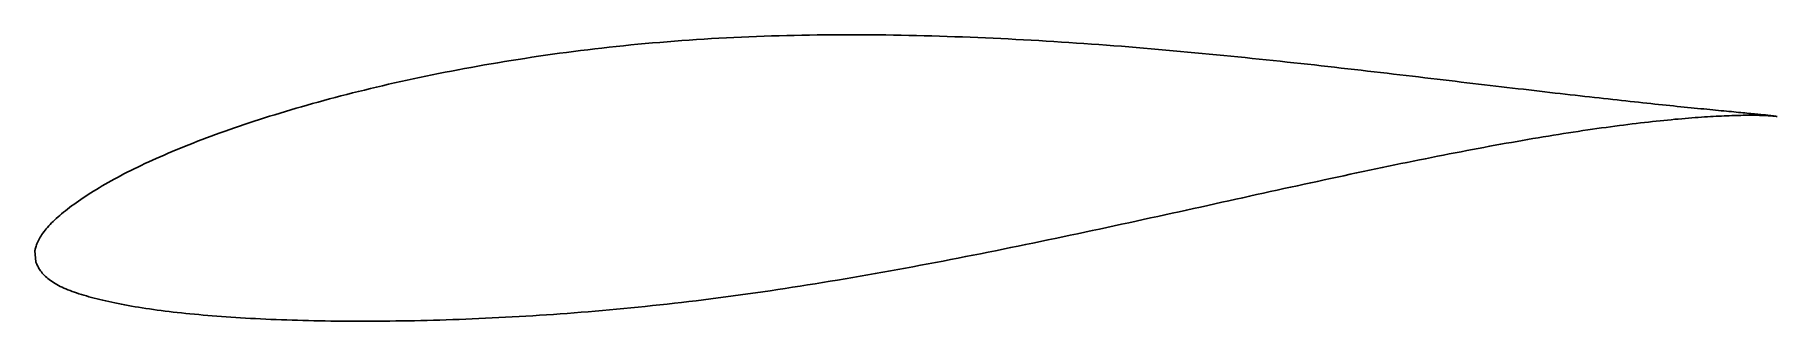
# Model space of a CAD drawing. Header units: metres. Extents: x -25 to 50.7, y -4.7 to 7.8.
import ezdxf

# ---------------------------------------------------------------- set-up
doc = ezdxf.new("R2010")
doc.units = ezdxf.units.M

msp = doc.modelspace()

# ---------------------------------------------------------------- linework, layer by layer
msp.add_lwpolyline([(50.719, 4.245), (50.717, 4.246), (50.713, 4.247), (50.706, 4.248), (50.695, 4.25), (50.682, 4.252), (50.666, 4.255), (50.647, 4.258), (50.625, 4.261), (50.6, 4.264), (50.572, 4.268), (50.541, 4.272), (50.507, 4.276), (50.471, 4.281), (50.431, 4.286), (50.389, 4.29), (50.344, 4.296), (50.296, 4.301), (50.244, 4.307), (50.191, 4.312), (50.134, 4.318), (50.074, 4.325), (50.011, 4.331), (49.946, 4.338), (49.878, 4.345), (49.806, 4.352), (49.732, 4.359), (49.656, 4.367), (49.576, 4.375), (49.493, 4.383), (49.408, 4.391), (49.32, 4.4), (49.229, 4.409), (49.135, 4.418), (49.038, 4.427), (48.939, 4.437), (48.836, 4.447), (48.732, 4.457), (48.624, 4.467), (48.513, 4.478), (48.4, 4.489), (48.284, 4.5), (48.165, 4.512), (48.043, 4.524), (47.919, 4.536), (47.792, 4.548), (47.662, 4.561), (47.53, 4.574), (47.395, 4.587), (47.257, 4.601), (47.117, 4.615), (46.974, 4.629), (46.828, 4.643), (46.68, 4.659), (46.529, 4.674), (46.375, 4.689), (46.219, 4.705), (46.06, 4.721), (45.899, 4.738), (45.735, 4.755), (45.568, 4.773), (45.399, 4.79), (45.228, 4.808), (45.054, 4.827), (44.877, 4.845), (44.698, 4.864), (44.516, 4.884), (44.332, 4.904), (44.146, 4.924), (43.957, 4.945), (43.766, 4.966), (43.572, 4.987), (43.376, 5.009), (43.177, 5.031), (42.976, 5.053), (42.773, 5.076), (42.567, 5.099), (42.36, 5.123), (42.149, 5.146), (41.937, 5.171), (41.722, 5.195), (41.505, 5.22), (41.286, 5.245), (41.065, 5.27), (40.841, 5.296), (40.615, 5.322), (40.387, 5.349), (40.157, 5.376), (39.925, 5.403), (39.69, 5.43), (39.454, 5.457), (39.215, 5.486), (38.975, 5.514), (38.732, 5.542), (38.487, 5.571), (38.241, 5.6), (37.992, 5.629), (37.741, 5.659), (37.489, 5.689), (37.234, 5.719), (36.978, 5.749), (36.719, 5.78), (36.459, 5.811), (36.197, 5.842), (35.934, 5.873), (35.668, 5.904), (35.401, 5.936), (35.131, 5.968), (34.86, 6), (34.588, 6.032), (34.313, 6.064), (34.037, 6.097), (33.76, 6.129), (33.48, 6.162), (33.2, 6.195), (32.917, 6.227), (32.633, 6.26), (32.347, 6.293), (32.06, 6.326), (31.772, 6.358), (31.482, 6.391), (31.19, 6.424), (30.897, 6.457), (30.603, 6.49), (30.307, 6.522), (30.01, 6.555), (29.712, 6.588), (29.412, 6.62), (29.111, 6.652), (28.809, 6.684), (28.505, 6.717), (28.2, 6.749), (27.894, 6.78), (27.587, 6.812), (27.279, 6.843), (26.97, 6.874), (26.659, 6.905), (26.348, 6.936), (26.035, 6.966), (25.722, 6.996), (25.407, 7.026), (25.092, 7.055), (24.775, 7.084), (24.458, 7.113), (24.14, 7.141), (23.82, 7.169), (23.501, 7.197), (23.18, 7.224), (22.858, 7.251), (22.536, 7.277), (22.213, 7.303), (21.889, 7.329), (21.564, 7.354), (21.239, 7.378), (20.914, 7.402), (20.587, 7.425), (20.26, 7.447), (19.933, 7.47), (19.605, 7.491), (19.276, 7.512), (18.947, 7.532), (18.618, 7.552), (18.288, 7.571), (17.958, 7.59), (17.627, 7.607), (17.296, 7.624), (16.965, 7.641), (16.633, 7.656), (16.301, 7.671), (15.969, 7.686), (15.637, 7.699), (15.304, 7.712), (14.971, 7.724), (14.638, 7.736), (14.306, 7.746), (13.973, 7.756), (13.639, 7.765), (13.306, 7.773), (12.973, 7.78), (12.64, 7.787), (12.307, 7.792), (11.974, 7.797), (11.641, 7.8), (11.308, 7.803), (10.976, 7.805), (10.643, 7.806), (10.311, 7.807), (9.979, 7.806), (9.647, 7.804), (9.316, 7.801), (8.985, 7.797), (8.654, 7.792), (8.323, 7.787), (7.993, 7.78), (7.663, 7.772), (7.334, 7.764), (7.005, 7.754), (6.677, 7.743), (6.35, 7.731), (6.022, 7.718), (5.696, 7.704), (5.37, 7.689), (5.044, 7.672), (4.719, 7.655), (4.395, 7.637), (4.072, 7.617), (3.749, 7.597), (3.427, 7.575), (3.106, 7.552), (2.786, 7.528), (2.466, 7.503), (2.148, 7.477), (1.83, 7.45), (1.513, 7.422), (1.197, 7.392), (0.882, 7.362), (0.567, 7.33), (0.254, 7.297), (-0.058, 7.264), (-0.369, 7.229), (-0.679, 7.193), (-0.988, 7.156), (-1.296, 7.119), (-1.603, 7.08), (-1.908, 7.04), (-2.213, 6.999), (-2.516, 6.957), (-2.818, 6.914), (-3.119, 6.871), (-3.418, 6.826), (-3.717, 6.78), (-4.013, 6.734), (-4.309, 6.687), (-4.603, 6.639), (-4.896, 6.59), (-5.188, 6.54), (-5.478, 6.49), (-5.767, 6.438), (-6.054, 6.386), (-6.34, 6.333), (-6.624, 6.28), (-6.907, 6.226), (-7.188, 6.171), (-7.468, 6.115), (-7.746, 6.059), (-8.023, 6.002), (-8.297, 5.945), (-8.571, 5.887), (-8.842, 5.828), (-9.112, 5.768), (-9.381, 5.708), (-9.647, 5.648), (-9.912, 5.587), (-10.175, 5.525), (-10.436, 5.462), (-10.696, 5.399), (-10.954, 5.336), (-11.209, 5.272), (-11.463, 5.207), (-11.715, 5.142), (-11.966, 5.077), (-12.214, 5.011), (-12.46, 4.944), (-12.705, 4.877), (-12.947, 4.81), (-13.188, 4.742), (-13.426, 4.673), (-13.663, 4.604), (-13.897, 4.535), (-14.13, 4.466), (-14.36, 4.396), (-14.589, 4.326), (-14.815, 4.255), (-15.039, 4.184), (-15.261, 4.113), (-15.481, 4.042), (-15.698, 3.97), (-15.914, 3.898), (-16.127, 3.825), (-16.338, 3.753), (-16.547, 3.68), (-16.753, 3.607), (-16.958, 3.534), (-17.16, 3.461), (-17.359, 3.387), (-17.557, 3.313), (-17.752, 3.239), (-17.945, 3.165), (-18.135, 3.091), (-18.323, 3.017), (-18.509, 2.942), (-18.693, 2.868), (-18.874, 2.793), (-19.052, 2.718), (-19.228, 2.644), (-19.402, 2.569), (-19.573, 2.494), (-19.742, 2.419), (-19.908, 2.344), (-20.072, 2.269), (-20.233, 2.194), (-20.392, 2.119), (-20.548, 2.043), (-20.702, 1.968), (-20.853, 1.893), (-21.002, 1.818), (-21.148, 1.743), (-21.291, 1.668), (-21.432, 1.593), (-21.57, 1.518), (-21.706, 1.443), (-21.839, 1.368), (-21.969, 1.293), (-22.097, 1.219), (-22.222, 1.145), (-22.344, 1.07), (-22.464, 0.996), (-22.581, 0.923), (-22.695, 0.85), (-22.807, 0.777), (-22.916, 0.704), (-23.023, 0.632), (-23.126, 0.56), (-23.227, 0.489), (-23.325, 0.419), (-23.421, 0.349), (-23.514, 0.279), (-23.604, 0.21), (-23.691, 0.141), (-23.776, 0.073), (-23.858, 0.005), (-23.937, -0.062), (-24.013, -0.128), (-24.087, -0.194), (-24.157, -0.26), (-24.225, -0.325), (-24.29, -0.39), (-24.353, -0.455), (-24.412, -0.519), (-24.469, -0.582), (-24.523, -0.645), (-24.574, -0.708), (-24.622, -0.77), (-24.668, -0.832), (-24.71, -0.893), (-24.75, -0.953), (-24.787, -1.013), (-24.821, -1.072), (-24.853, -1.13), (-24.881, -1.186), (-24.907, -1.242), (-24.93, -1.296), (-24.95, -1.348), (-24.968, -1.399), (-24.983, -1.446), (-24.995, -1.491), (-25.005, -1.53), (-25.012, -1.564), (-25.017, -1.59), (-25.02, -1.607), (-24.981, -2.091), (-24.979, -2.095), (-24.974, -2.106), (-24.965, -2.124), (-24.953, -2.151), (-24.937, -2.187), (-24.917, -2.23), (-24.894, -2.276), (-24.868, -2.325), (-24.84, -2.376), (-24.808, -2.426), (-24.773, -2.477), (-24.736, -2.527), (-24.695, -2.577), (-24.652, -2.626), (-24.606, -2.675), (-24.557, -2.723), (-24.505, -2.77), (-24.451, -2.816), (-24.394, -2.861), (-24.334, -2.905), (-24.271, -2.948), (-24.205, -2.991), (-24.137, -3.032), (-24.066, -3.073), (-23.992, -3.113), (-23.915, -3.153), (-23.836, -3.191), (-23.754, -3.229), (-23.669, -3.265), (-23.581, -3.302), (-23.49, -3.337), (-23.397, -3.372), (-23.301, -3.406), (-23.203, -3.44), (-23.101, -3.473), (-22.997, -3.506), (-22.89, -3.539), (-22.78, -3.571), (-22.668, -3.603), (-22.553, -3.634), (-22.435, -3.665), (-22.315, -3.696), (-22.192, -3.727), (-22.066, -3.757), (-21.938, -3.787), (-21.807, -3.816), (-21.673, -3.846), (-21.536, -3.875), (-21.397, -3.903), (-21.256, -3.931), (-21.112, -3.959), (-20.965, -3.986), (-20.815, -4.013), (-20.664, -4.039), (-20.509, -4.064), (-20.352, -4.09), (-20.193, -4.114), (-20.031, -4.138), (-19.866, -4.162), (-19.699, -4.185), (-19.53, -4.207), (-19.358, -4.229), (-19.184, -4.25), (-19.007, -4.271), (-18.828, -4.291), (-18.646, -4.311), (-18.462, -4.33), (-18.276, -4.349), (-18.087, -4.367), (-17.896, -4.385), (-17.702, -4.402), (-17.507, -4.419), (-17.309, -4.435), (-17.108, -4.451), (-16.906, -4.466), (-16.701, -4.481), (-16.494, -4.495), (-16.284, -4.509), (-16.073, -4.522), (-15.859, -4.535), (-15.643, -4.547), (-15.425, -4.558), (-15.205, -4.569), (-14.983, -4.58), (-14.758, -4.59), (-14.532, -4.599), (-14.303, -4.608), (-14.072, -4.616), (-13.839, -4.624), (-13.605, -4.631), (-13.368, -4.638), (-13.129, -4.644), (-12.888, -4.649), (-12.646, -4.654), (-12.401, -4.659), (-12.155, -4.663), (-11.906, -4.666), (-11.656, -4.668), (-11.404, -4.67), (-11.15, -4.671), (-10.894, -4.672), (-10.636, -4.672), (-10.377, -4.671), (-10.116, -4.67), (-9.853, -4.668), (-9.589, -4.665), (-9.322, -4.662), (-9.055, -4.658), (-8.785, -4.653), (-8.514, -4.648), (-8.241, -4.642), (-7.967, -4.635), (-7.691, -4.627), (-7.413, -4.619), (-7.134, -4.611), (-6.854, -4.601), (-6.572, -4.591), (-6.288, -4.58), (-6.003, -4.568), (-5.717, -4.556), (-5.429, -4.543), (-5.14, -4.53), (-4.85, -4.515), (-4.558, -4.5), (-4.265, -4.485), (-3.971, -4.468), (-3.675, -4.451), (-3.378, -4.433), (-3.08, -4.414), (-2.781, -4.394), (-2.481, -4.373), (-2.179, -4.352), (-1.877, -4.33), (-1.573, -4.307), (-1.268, -4.283), (-0.963, -4.258), (-0.656, -4.233), (-0.348, -4.206), (-0.039, -4.178), (0.27, -4.15), (0.581, -4.121), (0.892, -4.091), (1.205, -4.059), (1.518, -4.027), (1.832, -3.994), (2.147, -3.961), (2.462, -3.926), (2.779, -3.89), (3.096, -3.853), (3.414, -3.815), (3.732, -3.777), (4.051, -3.737), (4.371, -3.697), (4.691, -3.656), (5.012, -3.613), (5.333, -3.57), (5.655, -3.526), (5.978, -3.481), (6.301, -3.435), (6.624, -3.389), (6.948, -3.341), (7.272, -3.293), (7.597, -3.244), (7.922, -3.194), (8.247, -3.143), (8.573, -3.091), (8.899, -3.039), (9.225, -2.986), (9.551, -2.932), (9.878, -2.878), (10.205, -2.823), (10.532, -2.767), (10.859, -2.71), (11.186, -2.653), (11.514, -2.595), (11.841, -2.537), (12.169, -2.478), (12.496, -2.418), (12.824, -2.358), (13.151, -2.297), (13.479, -2.236), (13.806, -2.174), (14.134, -2.112), (14.461, -2.049), (14.788, -1.986), (15.115, -1.923), (15.442, -1.859), (15.768, -1.794), (16.094, -1.73), (16.42, -1.664), (16.746, -1.599), (17.072, -1.533), (17.397, -1.467), (17.721, -1.401), (18.046, -1.334), (18.37, -1.267), (18.693, -1.2), (19.016, -1.133), (19.339, -1.065), (19.661, -0.998), (19.983, -0.93), (20.304, -0.862), (20.624, -0.793), (20.944, -0.725), (21.264, -0.656), (21.582, -0.588), (21.9, -0.519), (22.218, -0.45), (22.534, -0.382), (22.85, -0.313), (23.165, -0.244), (23.48, -0.175), (23.793, -0.107), (24.106, -0.038), (24.418, 0.031), (24.729, 0.099), (25.039, 0.168), (25.348, 0.236), (25.657, 0.304), (25.964, 0.372), (26.271, 0.44), (26.576, 0.508), (26.88, 0.575), (27.184, 0.642), (27.486, 0.709), (27.787, 0.775), (28.087, 0.842), (28.386, 0.907), (28.684, 0.973), (28.98, 1.038), (29.276, 1.103), (29.57, 1.167), (29.863, 1.232), (30.155, 1.295), (30.445, 1.359), (30.734, 1.422), (31.022, 1.484), (31.308, 1.546), (31.593, 1.607), (31.877, 1.668), (32.159, 1.729), (32.44, 1.788), (32.72, 1.848), (32.997, 1.907), (33.274, 1.965), (33.549, 2.022), (33.822, 2.079), (34.094, 2.136), (34.364, 2.192), (34.633, 2.247), (34.9, 2.301), (35.165, 2.355), (35.429, 2.409), (35.691, 2.461), (35.952, 2.513), (36.21, 2.564), (36.467, 2.615), (36.723, 2.664), (36.976, 2.713), (37.228, 2.762), (37.478, 2.809), (37.726, 2.856), (37.972, 2.902), (38.216, 2.947), (38.459, 2.992), (38.699, 3.035), (38.938, 3.078), (39.175, 3.121), (39.41, 3.162), (39.642, 3.203), (39.873, 3.242), (40.102, 3.282), (40.329, 3.32), (40.554, 3.358), (40.776, 3.394), (40.997, 3.43), (41.216, 3.466), (41.432, 3.5), (41.646, 3.534), (41.858, 3.566), (42.068, 3.598), (42.276, 3.63), (42.482, 3.66), (42.685, 3.69), (42.887, 3.718), (43.086, 3.747), (43.282, 3.774), (43.477, 3.8), (43.669, 3.826), (43.859, 3.851), (44.046, 3.876), (44.232, 3.899), (44.414, 3.922), (44.595, 3.944), (44.773, 3.965), (44.949, 3.985), (45.122, 4.005), (45.293, 4.024), (45.462, 4.042), (45.628, 4.06), (45.792, 4.077), (45.953, 4.093), (46.111, 4.108), (46.268, 4.123), (46.421, 4.137), (46.573, 4.15), (46.721, 4.163), (46.867, 4.175), (47.011, 4.186), (47.152, 4.197), (47.29, 4.207), (47.426, 4.217), (47.559, 4.226), (47.69, 4.234), (47.818, 4.242), (47.943, 4.249), (48.066, 4.256), (48.186, 4.262), (48.303, 4.268), (48.418, 4.273), (48.53, 4.278), (48.639, 4.282), (48.746, 4.286), (48.85, 4.289), (48.951, 4.292), (49.049, 4.294), (49.145, 4.296), (49.238, 4.298), (49.328, 4.299), (49.416, 4.3), (49.5, 4.3), (49.582, 4.3), (49.661, 4.3), (49.737, 4.3), (49.811, 4.299), (49.882, 4.298), (49.949, 4.296), (50.014, 4.295), (50.077, 4.293), (50.136, 4.291), (50.192, 4.289), (50.246, 4.287), (50.297, 4.284), (50.345, 4.282), (50.39, 4.279), (50.432, 4.276), (50.472, 4.273), (50.508, 4.27), (50.542, 4.268), (50.572, 4.265), (50.6, 4.262), (50.625, 4.259), (50.647, 4.257), (50.666, 4.254), (50.682, 4.252), (50.695, 4.25), (50.706, 4.248), (50.713, 4.247), (50.717, 4.246), (50.719, 4.245)], close=True)

doc.saveas('drawing.dxf')
